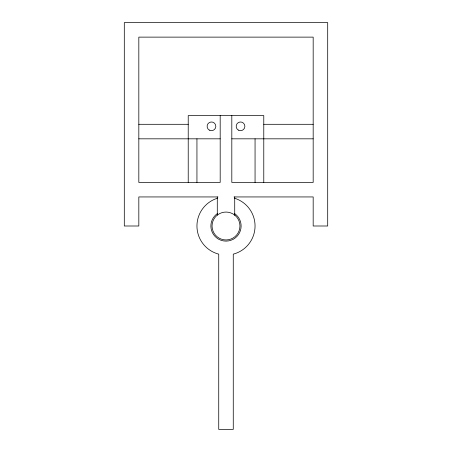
<?xml version="1.0" encoding="UTF-8"?>
<svg xmlns="http://www.w3.org/2000/svg" width="452" height="452" viewBox="0 0 452 452"><rect width="100%" height="100%" fill="white"/><g stroke="black" fill="none" stroke-linecap="round" stroke-linejoin="round"><path stroke-width="0.68" d="M138.826 124.3L188.224 124.3M263.776 124.3L313.174 124.3M138.826 138.826L220.186 138.826M231.814 138.826L313.174 138.826M217.949 196.942L138.826 196.942L138.826 226L124.3 226L124.3 22.6L327.7 22.6L327.7 226L313.174 226L313.174 196.942L234.051 196.942M217.282 196.942L217.293 215.101M263.776 182.416L263.776 115.582L188.224 115.582L188.224 182.416M255.058 138.826L255.058 182.416M234.718 196.942L234.718 215.118M231.814 115.582L231.814 182.416L313.174 182.416L313.174 37.126L138.826 37.126L138.826 182.416L220.186 182.416L220.186 115.582M196.942 138.826L196.942 182.416M234.435 198.196A29.058 29.058 0 0 1 234.435 253.804L233.266 254.131L233.266 429.4L218.734 429.4L218.734 254.131L217.565 253.804A29.058 29.058 0 0 1 217.565 198.196M234.396 213.434A15.108 15.108 0 0 1 233.769 238.961L233.125 239.328A15.108 15.108 0 0 1 218.875 239.328L218.231 238.961A15.108 15.108 0 0 1 217.604 213.434M234.989 215.333L234.452 214.909A13.95 13.95 0 0 0 212.056 225.819L212.061 226.503A13.95 13.95 0 0 0 226.158 239.944A13.95 13.95 0 0 0 239.944 226.181L239.939 225.497A13.95 13.95 0 0 0 234.989 215.333M209.293 130.108A4.356 4.356 0 0 0 215.83 126.334A4.356 4.356 0 0 0 209.293 122.56A4.356 4.356 0 0 0 209.293 130.108M238.351 130.108A4.356 4.356 0 0 0 244.888 126.334A4.356 4.356 0 0 0 238.351 122.56A4.356 4.356 0 0 0 238.351 130.108"/></g></svg>
